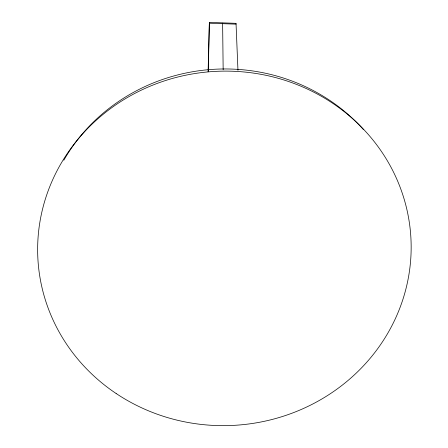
<?xml version="1.0" encoding="UTF-8"?>
<svg xmlns="http://www.w3.org/2000/svg" width="448" height="448" viewBox="0 0 448 448"><rect width="100%" height="100%" fill="white"/><g stroke="black" fill="none" stroke-linecap="round" stroke-linejoin="round"><path stroke-width="0.67" d="M208.298 71.394L209.367 22.4L235.967 23.335M208.096 71.792L209.367 22.4M222.617 23.128L223.16 69.798M209.356 23.212L236.062 24.147L237.961 70.291M235.872 23.593A9.402 0.33 -87.9 0 1 236.062 24.147M63.806 160.244A182.683 173.662 -3.6 0 1 363.244 129.377M116.15 393.512A186.799 177.229 -3.6 0 0 410.323 263.984A186.799 177.229 -3.6 0 0 146.714 87.668A186.799 177.229 -3.6 0 0 116.15 393.512"/></g></svg>
